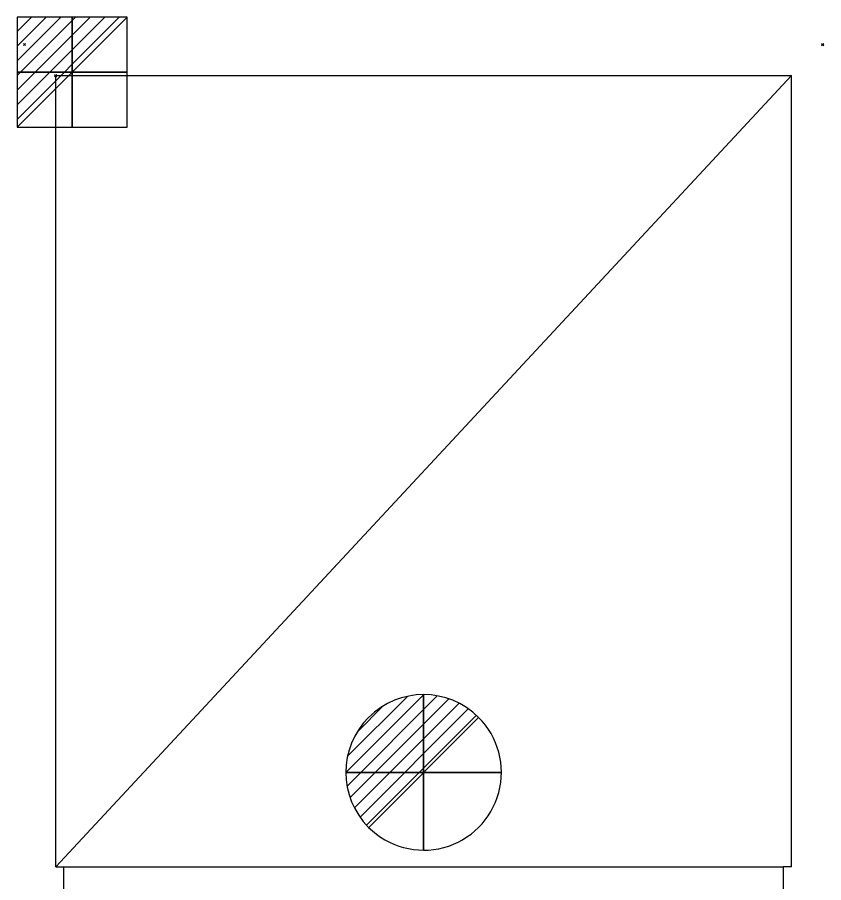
# Model space of a CAD drawing. Header units: millimetres. Extents: x -7 to 771, y -1510 to 26.
# Drawn here: x -7 to 771, y -808 to 26 of the extents above; entities that cross this region are included whole.
import ezdxf

# ---------------------------------------------------------------- set-up
doc = ezdxf.new("R2010")
doc.units = ezdxf.units.MM
doc.header["$PDMODE"] = 3
for name, color, linetype in [('IQ_200_2D', 1, 'Continuous'), ('IQ_204_2D', 7, 'Continuous'), ('IQ_CON_DRAIN_INT', 7, 'Continuous'), ('IQ_CON_ELECTRICITY_INT', 7, 'Continuous'), ('IQ_INS_3D', 3, 'Continuous')]:
    doc.layers.add(name, color=color, linetype=linetype)

# ---------------------------------------------------------------- blocks, each defined once
blk = doc.blocks.new('*X22')
at = {"color": 0}
for p, q in [((286.774344, 2204.447934), (296.618251, 2214.291842)), ((286.774344, 2205.862148), (295.204037, 2214.291842)), ((286.774344, 2207.276361), (293.789824, 2214.291842)), ((286.774344, 2208.690575), (292.37561, 2214.291842)), ((286.774344, 2210.104788), (290.961397, 2214.291842)), ((286.774344, 2211.519002), (289.547183, 2214.291842)), ((286.774344, 2212.933216), (288.13297, 2214.291842))]:
    blk.add_line(p, q, dxfattribs=at)
blk = doc.blocks.new('ELECTRICITY')
for p, q in [((2.121, 2.121), (-2.121, 2.121)), ((-2.121, 2.121), (-2.121, -2.121)), ((-2.121, -2.121), (2.121, 2.121)), ((2.121, -2.121), (2.121, 2.121)), ((-2.121, -2.121), (2.121, -2.121))]:
    blk.add_line(p, q)
at = {"extrusion": (-1, 0, 0)}
for p, q in [((0, -2.121, 2.121), (0, 2.121, 2.121)), ((0, 2.121, -2.121), (0, -2.121, -2.121)), ((0, 2.121, 2.121), (0, 2.121, -2.121)), ((0, 2.121, -2.121), (0, -2.121, 2.121)), ((0, -2.121, -2.121), (0, -2.121, 2.121))]:
    blk.add_line(p, q, dxfattribs=at)
at = {"extrusion": (0, -1, 0)}
for p, q in [((2.121, 0, 2.121), (-2.121, 0, 2.121)), ((-2.121, 0, -2.121), (2.121, 0, -2.121)), ((-2.121, 0, 2.121), (-2.121, 0, -2.121)), ((-2.121, 0, -2.121), (2.121, 0, 2.121)), ((2.121, 0, -2.121), (2.121, 0, 2.121))]:
    blk.add_line(p, q, dxfattribs=at)
at = {"xscale": 0.4000000000000909, "yscale": 0.4000000000000909, "zscale": 0.4000000000000909}
blk.add_blockref('*X22', (-116.831, -883.595), dxfattribs=at)
at = {"extrusion": (-1, 0, 0), "xscale": 0.3999999999999773, "yscale": 0.3999999999999773, "zscale": 0.3999999999999773}
blk.add_blockref('*X22', (-116.831, -883.595), dxfattribs=at)
at = {"extrusion": (0, -1, 0), "xscale": 0.4000000000000909, "yscale": 0.4000000000000909, "zscale": 0.4000000000000909}
blk.add_blockref('*X22', (-116.831, -883.595), dxfattribs=at)
blk = doc.blocks.new('*X24')
at = {"color": 0}
for p, q in [((313.993, 2209.039), (321.505, 2216.552)), ((314.108, 2207.74), (322.804, 2216.436)), ((314.158, 2210.619), (319.926, 2216.386)), ((314.399, 2206.617), (323.928, 2216.145)), ((314.821, 2205.625), (324.919, 2215.723)), ((315.101, 2212.976), (317.568, 2215.443)), ((315.354, 2204.743), (325.801, 2215.191)), ((315.985, 2203.96), (326.584, 2214.559))]:
    blk.add_line(p, q, dxfattribs=at)
blk = doc.blocks.new('DRAIN')
blk.add_line((-2.121, -2.121), (2.121, 2.121))
at = {"extrusion": (-1, 0, 0)}
blk.add_line((0, 2.121, -2.121), (0, -2.121, 2.121), dxfattribs=at)
at = {"extrusion": (0, -1, 0)}
blk.add_line((-2.121, 0, -2.121), (2.121, 0, 2.121), dxfattribs=at)
at = {"extrusion": (-1, 0, 0)}
for start, end in [(45, 225), (225, 45)]:
    blk.add_arc((0, 0), 3, start, end, dxfattribs=at)
for start, end in [(45, 225), (225, 45)]:
    blk.add_arc((0, 0), 3, start, end)
at = {"extrusion": (0, -1, 0)}
for start, end in [(45, 225), (225, 45)]:
    blk.add_arc((0, 0), 3, start, end, dxfattribs=at)
at = {"xscale": 0.4000000000000909, "yscale": 0.4000000000000909, "zscale": 0.4000000000000909}
blk.add_blockref('*X24', (-128.597, -883.621), dxfattribs=at)
at = {"extrusion": (-1, 0, 0), "xscale": 0.3999999999999773, "yscale": 0.3999999999999773, "zscale": 0.3999999999999773}
blk.add_blockref('*X24', (-128.597, -883.621), dxfattribs=at)
at = {"extrusion": (0, -1, 0), "xscale": 0.4000000000000909, "yscale": 0.4000000000000909, "zscale": 0.4000000000000909}
blk.add_blockref('*X24', (-128.597, -883.621), dxfattribs=at)

msp = doc.modelspace()

# ---------------------------------------------------------------- linework, layer by layer
at = {"layer": 'IQ_200_2D'}
for p, q in [((30, -793), (30, -30)), ((30, -30), (740, -30)), ((740, -793), (740, -30)), ((740, -793), (732, -793))]:
    msp.add_line(p, q, dxfattribs=at)
at = {"layer": 'IQ_200_2D', "linetype": 'Continuous'}
msp.add_line((30, -793), (38, -793), dxfattribs=at)
for points in [[(38, -857), (38, -857), (38, -793)], [(732, -793), (732, -857)]]:
    msp.add_lwpolyline(points, dxfattribs=at)
at = {"layer": 'IQ_204_2D'}
msp.add_line((740, -30), (30, -793), dxfattribs=at)
at = {"layer": 'IQ_204_2D', "linetype": 'Continuous'}
msp.add_line((38, -793), (732, -793), dxfattribs=at)
at = {"layer": 'IQ_INS_3D'}
for p in [(0, 0), (770, 0), (30, -30)]:
    msp.add_point(p, dxfattribs=at)

# ---------------------------------------------------------------- block references
at = {"layer": 'IQ_CON_DRAIN_INT', "xscale": 25, "yscale": 25, "zscale": 25}
msp.add_blockref('DRAIN', (385, -702), dxfattribs=at)
at = {"layer": 'IQ_CON_ELECTRICITY_INT', "xscale": 25, "yscale": 25, "zscale": 25}
msp.add_blockref('ELECTRICITY', (46, -26.8), dxfattribs=at)

doc.saveas('drawing.dxf')
